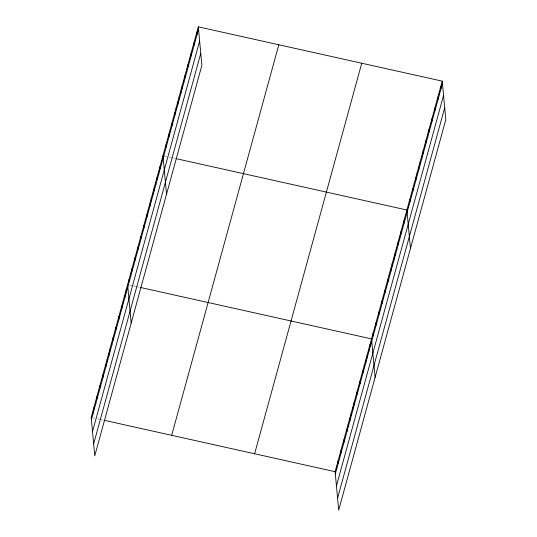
<?xml version="1.0" encoding="UTF-8"?>
<svg xmlns="http://www.w3.org/2000/svg" width="537" height="537" viewBox="0 0 537 537"><rect width="100%" height="100%" fill="white"/><g stroke="black" fill="none" stroke-linecap="round" stroke-linejoin="round"><path stroke-width="0.4" stroke-dasharray="2.69 2.01" d="M165.121 156.213L166.557 156.535M169.43 157.173L170.867 157.495M171.585 157.65L174.465 158.294M129.766 285.093L131.921 285.577M133.357 285.892L135.519 286.375M136.237 286.536L139.11 287.174M93.344 417.887L94.78 418.202M97.653 418.84L99.09 419.162M99.808 419.323L102.688 419.961"/><path stroke-width="0.81" d="M198.314 26.85L91.183 417.403L94.754 455.866L201.885 65.313L198.314 26.85L442.246 81.134L445.817 119.597L338.686 510.15L335.115 471.687L442.246 81.134M91.397 419.672L198.529 29.119M92.505 431.614L199.636 41.06M93.646 443.918L200.778 53.364M171.686 435.319L278.81 44.766M254.619 453.778L361.75 63.218M335.323 473.956L442.454 83.403M336.437 485.898L443.562 95.344M337.578 498.208L444.703 107.655M164.403 156.052L162.966 155.73L166.53 194.193M175.901 158.61L406.892 210.021L410.463 248.477M140.546 287.496L371.537 338.901L375.108 377.363M104.124 420.283L335.115 471.687M440.776 86.504L440.984 88.773M439.3 91.874L439.508 94.143M437.83 97.244L438.038 99.513M436.353 102.614L436.568 104.883M434.883 107.984L435.091 110.253M433.406 113.354L433.621 115.623M431.936 118.724L432.144 120.993M430.459 124.094L430.674 126.363M428.989 129.464L429.197 131.733M427.519 134.834L427.727 137.103M426.042 140.204L426.25 142.473M424.572 145.574L424.78 147.843M423.096 150.944L423.31 153.213M421.626 156.321L421.834 158.583M420.149 161.691L420.364 163.953M418.679 167.061L418.887 169.323M417.202 172.431L417.417 174.693M415.732 177.801L415.94 180.063M414.262 183.171L414.47 185.433M412.785 188.541L412.993 190.803M411.315 193.911L411.523 196.173M409.838 199.281L410.046 201.543M408.368 204.651L408.576 206.913M405.422 215.391L405.63 217.653M403.945 220.761L404.16 223.023M402.475 226.131L402.683 228.393M400.998 231.501L401.213 233.763M399.528 236.871L399.736 239.133M398.058 242.241L398.266 244.51M396.581 247.611L396.789 249.88M395.111 252.981L395.319 255.25M393.634 258.351L393.849 260.62M392.164 263.721L392.372 265.99M390.688 269.091L390.902 271.36M389.218 274.461L389.426 276.73M387.741 279.831L387.956 282.1M386.271 285.201L386.479 287.47M384.801 290.571L385.009 292.84M383.324 295.941L383.532 298.21M381.854 301.311L382.062 303.58M380.377 306.681L380.592 308.95M378.907 312.051L379.115 314.32M377.43 317.421L377.645 319.69M375.96 322.791L376.168 325.06M374.484 328.161L374.698 330.43M373.014 333.531L373.222 335.8M370.08 344.21L370.295 346.479M368.624 349.527L368.838 351.789M367.167 354.836L367.382 357.105M365.71 360.146L365.925 362.415M364.254 365.462L364.469 367.724M362.797 370.772L363.005 373.04M361.341 376.081L361.549 378.35M359.884 381.391L360.092 383.66M358.427 386.707L358.635 388.969M356.971 392.017L357.179 394.286M355.514 397.326L355.722 399.595M354.058 402.643L354.266 404.905M352.601 407.952L352.809 410.221M351.144 413.262L351.352 415.531M349.688 418.571L349.896 420.84M348.231 423.888L348.439 426.15M346.774 429.197L346.983 431.466M345.318 434.507L345.526 436.776M343.855 439.823L344.069 442.085M342.398 445.133L342.613 447.402M340.941 450.442L341.156 452.711M339.485 455.752L339.699 458.021M338.028 461.068L338.243 463.33M336.571 466.378L336.786 468.647M196.844 32.22L197.052 34.489M195.367 37.59L195.582 39.859M193.897 42.96L194.105 45.229M192.427 48.33L192.635 50.599M190.95 53.7L191.159 55.969M189.48 59.07L189.689 61.339M188.004 64.44L188.218 66.709M186.534 69.81L186.742 72.079M185.057 75.18L185.272 77.449M183.587 80.55L183.795 82.819M182.11 85.92L182.325 88.189M180.64 91.29L180.848 93.559M179.17 96.66L179.378 98.929M177.693 102.03L177.901 104.299M176.223 107.4L176.431 109.669M174.747 112.77L174.955 115.039M173.276 118.14L173.485 120.409M171.8 123.51L172.015 125.779M170.33 128.88L170.538 131.149M168.853 134.25L169.068 136.519M167.383 139.62L167.591 141.889M165.906 144.99L166.121 147.259M164.436 150.36L164.644 152.629M161.489 161.1L161.697 163.369M160.019 166.47L160.227 168.739M158.543 171.84L158.757 174.109M157.072 177.21L157.281 179.479M155.596 182.58L155.811 184.849M154.126 187.95L154.334 190.219M152.649 193.327L152.864 195.589M151.179 198.697L151.387 200.959M149.709 204.067L149.917 206.329M148.232 209.437L148.44 211.699M146.762 214.807L146.97 217.069M145.285 220.177L145.5 222.439M143.815 225.547L144.023 227.809M142.339 230.917L142.553 233.179M140.869 236.287L141.077 238.549M139.392 241.657L139.607 243.919M137.922 247.027L138.13 249.289M136.452 252.397L136.66 254.659M134.975 257.767L135.183 260.029M133.505 263.137L133.713 265.399M132.028 268.507L132.236 270.769M130.558 273.877L130.766 276.139M129.081 279.247L129.296 281.516M127.611 284.617L131.176 323.073M126.155 289.926L126.363 292.195M124.698 295.236L124.906 297.505M123.242 300.552L123.45 302.814M121.785 305.862L121.993 308.131M120.328 311.171L120.536 313.44M118.865 316.488L119.08 318.75M117.408 321.797L117.623 324.066M115.952 327.107L116.167 329.376M114.495 332.416L114.71 334.685M113.038 337.733L113.253 339.995M111.582 343.042L111.797 345.311M110.125 348.352L110.333 350.621M108.669 353.668L108.877 355.93M107.212 358.978L107.42 361.247M105.755 364.287L105.964 366.556M104.299 369.597L104.507 371.866M102.842 374.913L103.05 377.175M101.386 380.223L101.594 382.492M99.929 385.532L100.137 387.801M98.472 390.849L98.68 393.111M97.016 396.158L97.224 398.427M95.559 401.468L95.767 403.737M94.103 406.778L94.311 409.046M92.639 412.094L92.854 414.356"/></g></svg>
